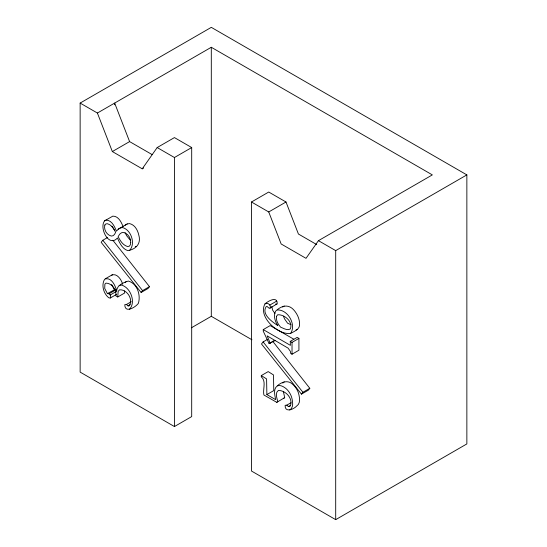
<?xml version="1.0" encoding="UTF-8"?>
<svg xmlns="http://www.w3.org/2000/svg" width="547" height="547" viewBox="0 0 547 547"><rect width="100%" height="100%" fill="white"/><g stroke="black" fill="none" stroke-linecap="round" stroke-linejoin="round"><path stroke-width="0.82" d="M80.142 103.075L97.4 113.038L112.34 151.56L142.234 168.818L157.18 147.553L174.438 137.591L191.696 147.553L191.696 416.582L174.438 426.551L80.142 372.104L80.142 103.075L211.299 27.35L466.858 174.896L466.858 443.925L335.701 519.65L251.476 471.029L251.476 202L268.734 192.031L285.999 202L298.423 234.02L316.692 244.571M97.4 113.038L211.299 47.274L432.342 174.896L318.443 240.659L306.012 258.334L281.165 243.989L268.734 211.962L251.476 202M104.634 220.824C98.884 227.627 108.819 247.989 117.434 237.972C119.67 242.895 122.207 248.885 127.813 250.642C136.196 249.247 141.331 243.456 138.781 235.019C137.7 230.137 134.849 224.769 129.571 223.593L127.307 223.921L118.282 229.145L116.429 231.176C114.617 226.581 111.752 219.99 105.94 220.113L104.634 220.824L112.846 216.127C118.384 215.962 121.304 222.116 123.061 226.533M107.643 237.46L102.809 240.249L101.161 242.314L141.133 292.481L142.582 290.628L149.481 286.642L112.853 240.242M149.481 286.642L148.039 288.495L141.133 292.481M267.278 339.516L263.134 341.902L261.487 343.967L301.465 394.141L302.908 392.281L309.814 388.295L272.659 341.232M309.814 388.295L308.364 390.155L301.465 394.141M124.579 290.908L124.654 292.994L117.755 296.98L118.145 291.401L119.561 289.814C127.075 289.178 133.673 299.66 129.201 305.855L128.08 305.91L126.473 304.474L124.812 304.645C124.695 313.759 135.533 307.311 138.398 303.298C140.935 295.024 137.276 283.565 128.313 281.042C123.451 282.621 116.914 285.11 116.627 291.093C115.643 285.903 111.191 276.467 104.655 279.216C101.051 285.062 103.54 293.568 108.716 297.746L110.2 298.047L116.415 294.464M125.201 282.649L126.022 281.63M265.008 303.879C257.575 316.699 278.423 335.564 290.676 333.335C294.696 331.215 300.399 329.075 299.565 323.468C299.455 319.065 297.643 314.874 294.99 311.407C289.445 303.913 282.409 304.809 275.791 310.983C273.028 315.619 275.066 321.465 277.842 325.622C272.379 321.923 260.974 314.149 266.259 306.525L267.073 306.464L268.762 307.995L269.965 308.18L277.254 303.763C277.397 295.578 267.948 301.212 265.008 303.879C267.469 302.026 271.08 304.952 270.348 307.749L269.965 308.18M290.676 333.335C296.522 324.624 287.852 309.417 277.295 309.951M110.2 298.047L110.761 296.843L110.2 294.99L109.038 293.807L107.39 293.595L104.723 288.474L104.88 284.146L106.022 283.114C112.231 283.325 116.689 290.013 115.943 295.941L117.755 296.98M261.288 375.584L261.288 376.835C266.574 381.061 262.581 389.396 263.9 394.996L276.755 402.325L277.801 401.628C276.987 398.305 274.758 392.787 278.375 390.442C285.657 390.326 293.219 398.496 290.416 405.806L289.541 406.626L288.365 406.571L286.799 405.156L285.144 405.327C284.659 412.937 293.507 409.539 296.638 406.065C300.891 403.412 299.578 397.245 298.525 393.19A11.856 6.844 60 0 0 293.151 384.78C288.604 379.666 281.828 381.635 277.35 385.826C273.042 388.965 274.779 395.283 275.709 399.679L266.874 394.578L266.594 378.921L261.288 375.584L268.194 371.598L273.493 374.934L273.773 390.592L266.874 394.578M282.772 383.078L284.249 381.847M129.523 250.478C135.779 244.037 131.376 230.013 122.665 227.579L120.402 227.908L118.282 229.145M282.696 307.004L284.201 305.971M283.661 398.339L284.7 397.642L283.401 391.556M289.732 410.052C293.992 407.399 292.679 401.231 291.619 397.177A11.856 6.844 60 0 0 286.245 388.767C283.804 386.784 280.611 384.726 277.35 385.826M129.407 309.37C136.237 302.429 130.63 287.448 121.407 285.028L119.116 285.616M111.561 275.23C116.908 272.618 121.537 279.859 122.692 284.324M125.188 225.159L127.307 223.921M112.34 151.56L129.605 141.598L152.203 154.644M142.234 168.818L143.676 167.991M157.18 147.553L174.438 157.522L191.696 147.553M105.619 278.614L112.518 274.628M107.39 293.595L115.048 289.486M109.038 293.807L115.937 289.821M110.2 294.99L116.415 291.401M268.734 211.962L285.999 202M126.473 304.474L131.301 301.684M128.08 305.91L130.152 304.713M191.382 327.803L211.299 316.31L251.962 339.783M318.443 240.659L335.701 250.622L466.858 174.896M269.849 305.048L276.748 301.062M275.079 340.528L269.083 343.578L263.257 331.167L263.257 329.588L270.163 325.602L293.807 339.208M269.083 343.578L274.608 340.384M263.257 329.588L290.416 345.362L290.252 341.369L297.158 337.383L298.922 338.408L298.922 350.237L292.023 354.224L290.696 353.458L290.354 351.331L288.084 348.131L267.155 335.872L270.245 343.318M290.252 341.369L292.023 342.395L298.922 338.408M276.755 402.325L284.7 397.642M286.799 405.156L290.942 402.763M288.365 406.571L290.436 405.375M296.03 329.964L297.582 329.349M135.287 246.601L136.429 246.492M275.661 304.009L276.871 304.194M291.025 324.713L287.599 323.236L284.502 318.805L283.51 316.2M130.501 240.413L126.726 235.819L125.058 232.646M274.943 313.499L272.7 310.252L271.736 306.491M114.289 289.609L111.629 284.488M263.134 341.902L302.908 392.281M102.809 240.249L142.582 290.628M114.391 229.979L112.032 226.212M129.605 141.598L114.658 103.075L114.658 104.785M335.701 250.622L335.701 519.65M292.023 342.395L292.023 354.224M211.299 47.274L211.299 316.31M174.438 157.522L174.438 426.551M276.426 316.405C275.825 320.439 278.067 324.33 280.693 327.222C283.592 328.214 287.366 330.942 290.361 328.932C293.247 321.773 284.522 314.299 277.678 314.757L276.426 316.405M130.726 242.403L130.371 244.796L129.283 246.212L127.567 246.54C122.904 245.241 120.169 240.707 118.152 236.632L119.684 234.164L121.468 232.803A9.073 5.238 60 0 1 127.868 234.991L129.441 237.118L130.405 239.62L130.726 242.403M104.839 225.036C103.588 229.603 106.692 234.971 111.328 236.072L113.092 235.702L114.549 234.41L115.622 232.338C113.92 228.755 111.554 224.865 107.479 223.737L105.858 223.921L104.839 225.036"/></g></svg>
